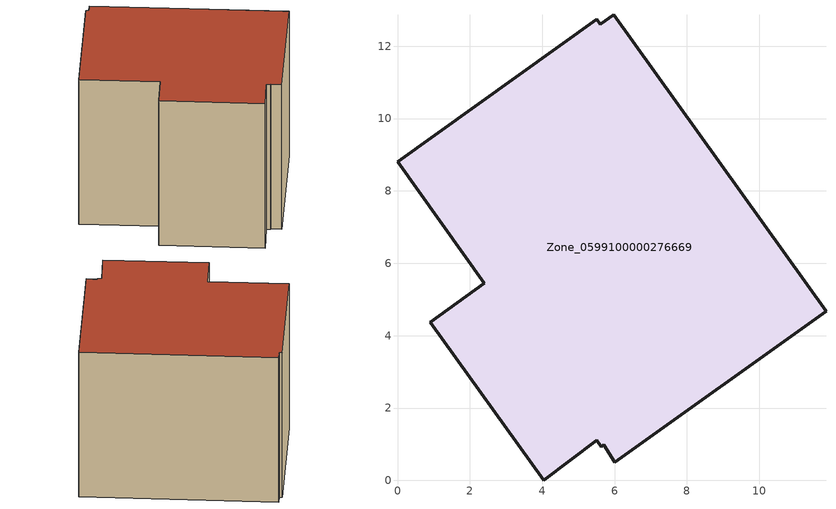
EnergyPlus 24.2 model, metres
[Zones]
Zone_0599100000276669
 floor ground (C_G): 5.7,0.98 5.63,0.93 5.51,1.1 4.04,0 0.9,4.37 2.4,5.46 0,8.8 5.51,12.74 5.6,12.61 5.98,12.87 11.84,4.68 6.01,0.51 z0
 wall outside (C_F): 0.9,4.37 4.04,0 5.51,1.1 5.63,0.93 5.7,0.98 6.01,0.51 11.84,4.68 5.98,12.87 5.6,12.61 5.51,12.74 0,8.8 2.4,5.46 0.9,4.37 z0:8.47
 roof outside (C_R): 5.63,0.93 5.7,0.98 6.01,0.51 11.84,4.68 5.98,12.87 5.6,12.61 5.51,12.74 0,8.8 2.4,5.46 0.9,4.37 4.04,0 5.51,1.1 z8.47
[BUILDING]
Pand.0599100000276669: North Axis=0; Terrain=City; Loads Convergence Tolerance Value=0.04; Temperature Convergence Tolerance Value=0.4; Solar Distribution=FullExterior; Maximum Number of Warmup Days=25; Minimum Number of Warmup Days=1
[Site:Location]
Rotterdam.The.Hague.AP_ZH_NLD Design_Conditions: Latitude=51.96; Longitude=4.45; Time Zone=1; Elevation=-4.5
[SITE:GROUNDTEMPERATURE:BUILDINGSURFACE]
18, 18, 18, 18, 18, 18, 18, 18, 18, 18, 18, 18
[MATERIAL] Thermal Absorptance=0.9; Solar Absorptance=0.7; Visible Absorptance=0.7
Name | Roughness | Thickness | Conductivity | Density | Specific Heat
G.TC.1992-2005 | MediumSmooth | 0.15 | 0.06 | 540 | 1210
F.TC.1992-2005 | Rough | 0.3 | 0.12 | 1920 | 840
R.TC.1992-2005 | MediumRough | 0.2 | 0.08 | 1500 | 1000
[CONSTRUCTION]
C_G: G.TC.1992-2005
C_F: F.TC.1992-2005
C_R: R.TC.1992-2005
[ZONE]
Zone_0599100000276669: Type=1; Multiplier=1; Ceiling Height=Autocalculate; Volume=Autocalculate; Floor Area=autocalculate; Part of Total Floor Area=Yes
[ZONEINFILTRATION:DESIGNFLOWRATE]
Infil_Zone_0599100000276669: Zone or ZoneList or Space or SpaceList=Zone_0599100000276669; Schedule=AlwaysOn; Design Flow Rate Calculation Method=Flow/Area; Flow Rate per Floor Area=0.0015; Constant Term Coefficient=1; Temperature Term Coefficient=0; Velocity Term Coefficient=0; Velocity Squared Term Coefficient=0
[HVACTEMPLATE:ZONE:IDEALLOADSAIRSYSTEM]
Zone_0599100000276669: Maximum Heating Supply Air Temperature=50; Minimum Cooling Supply Air Temperature=13; Maximum Heating Supply Air Humidity Ratio=0.0156; Minimum Cooling Supply Air Humidity Ratio=0.0077; Heating Limit=NoLimit; Cooling Limit=NoLimit; Dehumidification Control Type=ConstantSensibleHeatRatio; Cooling Sensible Heat Ratio=0.7; Dehumidification Setpoint=60; Humidification Control Type=None; Humidification Setpoint=30; Outdoor Air Method=None; Outdoor Air Flow Rate per Person=0.00944; Outdoor Air Flow Rate per Zone Floor Area=0; Outdoor Air Flow Rate per Zone=0; Demand Controlled Ventilation Type=None; Outdoor Air Economizer Type=NoEconomizer; Heat Recovery Type=None; Sensible Heat Recovery Effectiveness=0.7; Latent Heat Recovery Effectiveness=0.65
[ZONECONTROL:THERMOSTAT]
ThermostatControl_Zone_0599100000276669: Zone or ZoneList=Zone_0599100000276669; Control Type Schedule=DualSetpointControlType; Control 1=Thermostat_Zone_0599100000276669; Temperature Difference Between Cutout And Setpoint=0
[THERMOSTATSETPOINT:DUALSETPOINT]
Thermostat_Zone_0599100000276669: Heating Setpoint Temperature Schedule=HeatingSetpoint_Zone_0599100000276669; Cooling Setpoint Temperature Schedule=CoolingSetpoint_Zone_0599100000276669
[SCHEDULE:COMPACT]
HeatingSetpoint_Zone_0599100000276669: Through: 12/31, For: AllDays, Until: 24:00, 21
CoolingSetpoint_Zone_0599100000276669: Through: 12/31, For: AllDays, Until: 24:00, 24
DualSetpointControlType: Through: 12/31, For: AllDays, Until: 24:00, 4
AlwaysOn: Through: 12/31, For: AllDays, Until: 24:00, 1
